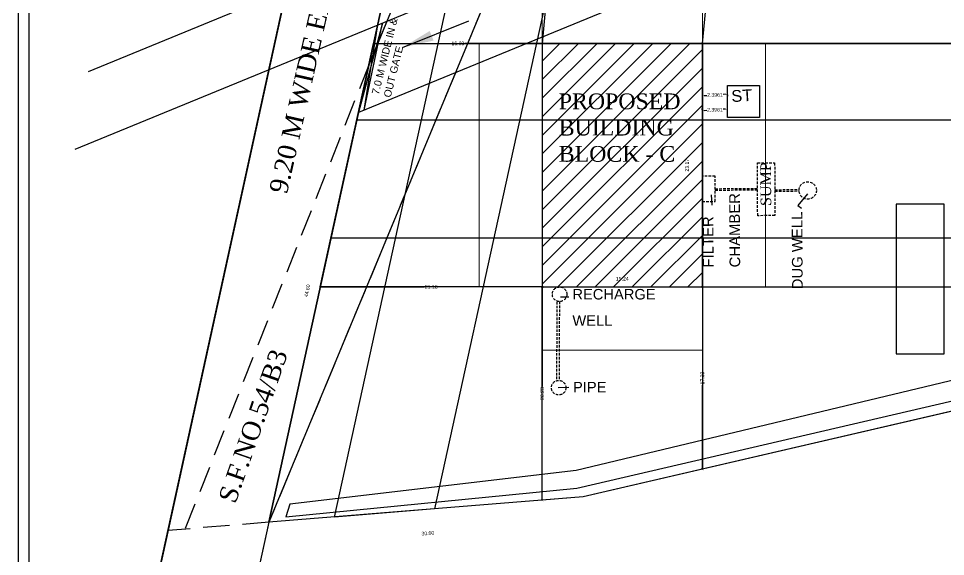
# Model space of a CAD drawing. Header units: metres. Extents: x 7359 to 7957, y 2407 to 2751.
# Drawn here: x 7359.3 to 7447.5, y 2456 to 2507.2 of the extents above; entities that cross this region are included whole.
import ezdxf

# ---------------------------------------------------------------- set-up
doc = ezdxf.new("R2010")
doc.units = ezdxf.units.M
doc.header["$MEASUREMENT"] = 0
doc.linetypes.add('DASHED2', pattern=[0.375, 0.25, -0.125])
for name, color, linetype in [('BLK_2_LVL_0_SIDE_SETBACK1', 171, 'Continuous'), ('BLK_3_LVL_0_BLDG_FOOT_PRINT', 1, 'Continuous'), ('BLK_3_LVL_0_FRONT_SETBACK', 2, 'Continuous'), ('BLK_3_LVL_0_REAR_SETBACK', 11, 'Continuous'), ('BLK_3_LVL_0_SIDE_SETBACK1', 171, 'Continuous'), ('BLK_3_LVL_0_SIDE_SETBACK2', 102, 'Continuous'), ('BLK_4_LVL_0_FRONT_SETBACK', 2, 'Continuous'), ('DISTANCE_BLK', 238, 'Continuous'), ('PLOT_BOUNDARY', 70, 'Continuous'), ('PLOT_BOUNDARY_DEDUCT', 70, 'Continuous'), ('ROAD_WIDTH', 7, 'Continuous'), ('RWH', 130, 'Continuous'), ('SEPTIC_TANK', 146, 'Continuous'), ('SEPTIC_TANK_1', 146, 'Continuous'), ('SOLAR_PANEL', 3, 'Continuous'), ('SURRENDER_ROAD_WIDTH', 2, 'Continuous')]:
    doc.layers.add(name, color=color, linetype=linetype)
for name, color, linetype, lineweight in [('BLK_3_INTERNAL_VEHICULAR_ACCESS', 161, 'Continuous', 0), ('DIST_CL_ROAD', 7, 'Continuous', 0), ('NOTIFIED_ROAD', 183, 'Continuous', 13)]:
    doc.layers.add(name, color=color, linetype=linetype, lineweight=lineweight)
doc.styles.get("Standard").update_dxf_attribs({"font": 'arial.ttf', "height": 0.35})
doc.linetypes.add('POWER', pattern='A,5,-0.2,[131,ltypeshp.shx,S=0.2,R=0,X=-0.2,Y=0],-0.4,[131,ltypeshp.shx,S=0.2,R=180,X=0.2,Y=0],-0.4,[131,ltypeshp.shx,S=0.2,R=0,X=-0.2,Y=0],-0.4,[131,ltypeshp.shx,S=0.2,R=180,X=0.2,Y=0],-0.4,[131,ltypeshp.shx,S=0.2,R=0,X=-0.2,Y=0],-0.4,[131,ltypeshp.shx,S=0.2,R=180,X=0.2,Y=0],-0.2', length=7.4)
doc.dimstyles.new('Copy(2) of Standard', dxfattribs={"dimtxt": 0.3, "dimasz": 0.2, "dimexe": 0.18, "dimexo": 0.0625, "dimgap": 0.09, "dimtad": 0, "dimzin": 0, "dimdsep": 46, "dimtxsty": 'Standard', "dimblk": 'ARCHTICK', "dimcen": 0.09, "dimse1": 1, "dimse2": 1, "dimclrd": 251, "dimclrt": 1, "dimadec": 0, "dimazin": 0, "dimtfac": 1, "dimtofl": 0, "dimtmove": 0, "dimatfit": 3, "dimfxl": 0, "dimtolj": 1, "dimtzin": 0, "dimarcsym": 0})
doc.dimstyles.get("Standard").update_dxf_attribs({"dimtxt": 0.18, "dimasz": 0.18, "dimexe": 0.18, "dimexo": 0.0625, "dimgap": 0.09, "dimtad": 0, "dimtih": 1, "dimtoh": 1, "dimdec": 4, "dimzin": 0, "dimdsep": 46, "dimtxsty": 'Standard', "dimcen": 0.09, "dimadec": 0, "dimazin": 0, "dimtfac": 1, "dimtdec": 4, "dimtofl": 0, "dimtmove": 0, "dimatfit": 3, "dimfxl": 0, "dimtolj": 1, "dimtzin": 0, "dimarcsym": 0})
doc.dimstyles.new('STANDARD$0', dxfattribs={"dimtxt": 0.25, "dimasz": 0.18, "dimexe": 0.15, "dimexo": 0.15, "dimgap": 0.1, "dimtad": 0, "dimzin": 0, "dimdsep": 46, "dimtxsty": 'Standard', "dimblk": 'OBLIQUE', "dimcen": 0.0625, "dimdle": 0.02, "dimadec": 0, "dimazin": 0, "dimtfac": 1, "dimtix": 1, "dimtofl": 0, "dimtmove": 2, "dimatfit": 3, "dimldrblk": 'OBLIQUE', "dimfxl": 0, "dimtolj": 1, "dimtzin": 0, "dimarcsym": 0})

# ---------------------------------------------------------------- blocks, each defined once
blk = doc.blocks.new('*D146')
at = {"layer": 'Defpoints', "color": 0}
for p in [(7488.801, 2479.267), (7489.282, 2477.194), (7413.02, 2461.656)]:
    blk.add_point(p, dxfattribs=at)
at = {"color": 1, "insert": (7451.392, 2468.389), "char_height": 0.35, "attachment_point": 5, "rotation": 13.08271}
blk.add_mtext('\\A1;77.80', dxfattribs=at)
blk = doc.blocks.new('_ArchTick')
at = {"color": 0, "linetype": 'ByBlock', "const_width": 0.15}
blk.add_lwpolyline([(-0.5, -0.5), (0.5, 0.5)], dxfattribs=at)
blk = doc.blocks.new('*D147')
at = {"layer": 'Defpoints', "color": 0}
for p in [(7413.02, 2461.656), (7383.118, 2459.236), (7383.299, 2456.99)]:
    blk.add_point(p, dxfattribs=at)
at = {"color": 1, "insert": (7398.251, 2458.2), "char_height": 0.35, "attachment_point": 5, "rotation": 4.62664}
blk.add_mtext('\\A1;30.00', dxfattribs=at)
blk = doc.blocks.new('*D148')
at = {"layer": 'Defpoints', "color": 0}
for p in [(7420.461, 2629.796), (7391.546, 2503.047), (7392.657, 2502.804)]:
    blk.add_point(p, dxfattribs=at)
at = {"color": 1, "insert": (7405.448, 2566.543), "char_height": 0.35, "attachment_point": 5, "rotation": 77.6502}
blk.add_mtext('\\A1;130.00', dxfattribs=at)
blk = doc.blocks.new('*D160')
at = {"layer": 'Defpoints', "color": 0}
for p in [(7392.657, 2502.804), (7382.007, 2459.479), (7383.118, 2459.236)]:
    blk.add_point(p, dxfattribs=at)
at = {"color": 1, "insert": (7386.777, 2481.263), "char_height": 0.35, "attachment_point": 5, "rotation": 77.6502}
blk.add_mtext('\\A1;44.60', dxfattribs=at)
blk = doc.blocks.new('*D236')
at = {"layer": 'Defpoints', "color": 0}
for p in [(7424.365, 2482.411), (7409.125, 2481.625), (7424.365, 2481.625)]:
    blk.add_point(p, dxfattribs=at)
at = {"color": 0, "insert": (7416.745, 2482.411), "char_height": 0.35, "attachment_point": 5}
blk.add_mtext('\\A1;15.24', dxfattribs=at)
blk = doc.blocks.new('_Oblique')
at = {"color": 0, "lineweight": -2}
blk.add_line((-0.5, -0.5), (0.5, 0.5), dxfattribs=at)
blk = doc.blocks.new('*D237')
at = {"layer": 'Defpoints', "color": 0}
for p in [(7422.908, 2504.795), (7424.365, 2504.795), (7424.365, 2481.625)]:
    blk.add_point(p, dxfattribs=at)
at = {"color": 0, "insert": (7422.908, 2493.21), "char_height": 0.35, "attachment_point": 5, "rotation": 90}
blk.add_mtext('\\A1;23.17', dxfattribs=at)
blk = doc.blocks.new('*D68')
at = {"layer": 'Defpoints', "color": 0, "linetype": 'ByBlock'}
for p in [(7424.368, 2499.822), (7426.761, 2499.959), (7426.761, 2499.959)]:
    blk.add_point(p, dxfattribs=at)
at = {"layer": 'SEPTIC_TANK', "color": 0, "linetype": 'ByBlock', "lineweight": -2}
for p, q in [((7424.372, 2499.759), (7424.379, 2499.642)), ((7424.548, 2499.832), (7424.779, 2499.845)), ((7426.581, 2499.949), (7426.35, 2499.936)), ((7426.764, 2499.897), (7426.771, 2499.78))]:
    blk.add_line(p, q, dxfattribs=at)
at = {"layer": 'SEPTIC_TANK', "color": 0, "linetype": 'ByBlock'}
for points in [[(7424.546, 2499.862), (7424.55, 2499.802), (7424.368, 2499.822)], [(7426.579, 2499.979), (7426.583, 2499.919), (7426.761, 2499.959)]]:
    blk.add_solid(points, dxfattribs=at)
at = {"layer": 'SEPTIC_TANK', "color": 0, "linetype": 'ByBlock', "insert": (7425.565, 2499.89), "char_height": 0.35, "attachment_point": 5}
blk.add_mtext('\\A1;2.3961', dxfattribs=at)
blk = doc.blocks.new('*D69')
at = {"layer": 'Defpoints', "color": 0}
for p in [(7424.365, 2498.412), (7426.757, 2498.549), (7426.757, 2498.549)]:
    blk.add_point(p, dxfattribs=at)
at = {"layer": 'SEPTIC_TANK', "color": 0, "lineweight": -2}
for p, q in [((7424.361, 2498.474), (7424.354, 2498.591)), ((7424.544, 2498.422), (7424.775, 2498.435)), ((7426.577, 2498.539), (7426.346, 2498.526)), ((7426.753, 2498.612), (7426.746, 2498.729))]:
    blk.add_line(p, q, dxfattribs=at)
at = {"layer": 'SEPTIC_TANK', "color": 0}
for points in [[(7424.542, 2498.452), (7424.546, 2498.392), (7424.365, 2498.412)], [(7426.575, 2498.569), (7426.579, 2498.509), (7426.757, 2498.549)]]:
    blk.add_solid(points, dxfattribs=at)
at = {"layer": 'SEPTIC_TANK', "color": 0, "insert": (7425.561, 2498.481), "char_height": 0.35, "attachment_point": 5}
blk.add_mtext('\\A1;2.3961', dxfattribs=at)
blk = doc.blocks.new('*D181')
at = {"color": 251, "lineweight": -2}
for p, q in [((7424.365, 2504.795), (7465.455, 2504.795)), ((7507.905, 2504.795), (7466.815, 2504.795))]:
    blk.add_line(p, q, dxfattribs=at)
at = {"layer": 'Defpoints', "color": 0}
for p in [(7424.365, 2504.795), (7507.905, 2504.795), (7507.905, 2504.795)]:
    blk.add_point(p, dxfattribs=at)
at = {"color": 251, "lineweight": -2, "xscale": 0.2, "yscale": 0.2, "zscale": 0.2, "rotation": 180}
blk.add_blockref('_ArchTick', (7424.365, 2504.795), dxfattribs=at)
at = {"color": 251, "lineweight": -2, "xscale": 0.2, "yscale": 0.2, "zscale": 0.2}
blk.add_blockref('_ArchTick', (7507.905, 2504.795), dxfattribs=at)
at = {"color": 1, "insert": (7466.135, 2504.795), "char_height": 0.35, "attachment_point": 5}
blk.add_mtext('\\A1;83.54', dxfattribs=at)
blk = doc.blocks.new('*D182')
at = {"color": 251, "lineweight": -2}
for p, q in [((7424.365, 2481.625), (7466.133, 2481.625)), ((7509.262, 2481.625), (7467.494, 2481.625))]:
    blk.add_line(p, q, dxfattribs=at)
at = {"layer": 'Defpoints', "color": 0}
for p in [(7424.365, 2481.625), (7509.262, 2481.625), (7509.262, 2481.625)]:
    blk.add_point(p, dxfattribs=at)
at = {"color": 251, "lineweight": -2, "xscale": 0.2, "yscale": 0.2, "zscale": 0.2, "rotation": 180}
blk.add_blockref('_ArchTick', (7424.365, 2481.625), dxfattribs=at)
at = {"color": 251, "lineweight": -2, "xscale": 0.2, "yscale": 0.2, "zscale": 0.2}
blk.add_blockref('_ArchTick', (7509.262, 2481.625), dxfattribs=at)
at = {"color": 1, "insert": (7466.813, 2481.625), "char_height": 0.35, "attachment_point": 5}
blk.add_mtext('\\A1;84.90', dxfattribs=at)
blk = doc.blocks.new('*D183')
at = {"color": 251, "lineweight": -2}
for p, q in [((7424.365, 2481.625), (7424.365, 2473.623)), ((7424.365, 2464.293), (7424.365, 2472.295))]:
    blk.add_line(p, q, dxfattribs=at)
at = {"layer": 'Defpoints', "color": 0}
for p in [(7424.365, 2481.625), (7424.365, 2464.293), (7424.365, 2464.293)]:
    blk.add_point(p, dxfattribs=at)
at = {"color": 251, "lineweight": -2, "xscale": 0.2, "yscale": 0.2, "zscale": 0.2}
for p, rotation in [((7424.365, 2481.625), 90), ((7424.365, 2464.293), 270)]:
    blk.add_blockref('_ArchTick', p, dxfattribs=dict(at, rotation=rotation))
at = {"color": 1, "insert": (7424.365, 2472.959), "char_height": 0.35, "attachment_point": 5, "rotation": 90}
blk.add_mtext('\\A1;17.33', dxfattribs=at)
blk = doc.blocks.new('*D184')
at = {"color": 251, "lineweight": -2}
for p, q in [((7409.125, 2481.625), (7409.125, 2472.167)), ((7409.125, 2461.341), (7409.125, 2470.799))]:
    blk.add_line(p, q, dxfattribs=at)
at = {"layer": 'Defpoints', "color": 0}
for p in [(7409.125, 2481.625), (7409.125, 2461.341), (7409.125, 2461.341)]:
    blk.add_point(p, dxfattribs=at)
at = {"color": 251, "lineweight": -2, "xscale": 0.2, "yscale": 0.2, "zscale": 0.2}
for p, rotation in [((7409.125, 2481.625), 90), ((7409.125, 2461.341), 270)]:
    blk.add_blockref('_ArchTick', p, dxfattribs=dict(at, rotation=rotation))
at = {"color": 1, "insert": (7409.125, 2471.483), "char_height": 0.35, "attachment_point": 5, "rotation": 90}
blk.add_mtext('\\A1;20.28', dxfattribs=at)
blk = doc.blocks.new('*D185')
at = {"color": 251, "lineweight": -2}
for p, q in [((7388.02, 2481.625), (7397.889, 2481.625)), ((7409.125, 2481.625), (7399.255, 2481.625))]:
    blk.add_line(p, q, dxfattribs=at)
at = {"layer": 'Defpoints', "color": 0}
for p in [(7388.02, 2481.625), (7388.02, 2481.625), (7409.125, 2481.625)]:
    blk.add_point(p, dxfattribs=at)
at = {"color": 251, "lineweight": -2, "xscale": 0.2, "yscale": 0.2, "zscale": 0.2, "rotation": 180}
blk.add_blockref('_ArchTick', (7388.02, 2481.625), dxfattribs=at)
at = {"color": 251, "lineweight": -2, "xscale": 0.2, "yscale": 0.2, "zscale": 0.2}
blk.add_blockref('_ArchTick', (7409.125, 2481.625), dxfattribs=at)
at = {"color": 1, "insert": (7398.572, 2481.625), "char_height": 0.35, "attachment_point": 5}
blk.add_mtext('\\A1;21.10', dxfattribs=at)
blk = doc.blocks.new('*D186')
at = {"color": 251, "lineweight": -2}
for p, q in [((7393.093, 2504.795), (7400.444, 2504.795)), ((7409.125, 2504.795), (7401.773, 2504.795))]:
    blk.add_line(p, q, dxfattribs=at)
at = {"layer": 'Defpoints', "color": 0}
for p in [(7393.093, 2504.795), (7393.093, 2504.795), (7409.125, 2504.795)]:
    blk.add_point(p, dxfattribs=at)
at = {"color": 251, "lineweight": -2, "xscale": 0.2, "yscale": 0.2, "zscale": 0.2, "rotation": 180}
blk.add_blockref('_ArchTick', (7393.093, 2504.795), dxfattribs=at)
at = {"color": 251, "lineweight": -2, "xscale": 0.2, "yscale": 0.2, "zscale": 0.2}
blk.add_blockref('_ArchTick', (7409.125, 2504.795), dxfattribs=at)
at = {"color": 1, "insert": (7401.109, 2504.795), "char_height": 0.35, "attachment_point": 5}
blk.add_mtext('\\A1;16.03', dxfattribs=at)

msp = doc.modelspace()

# ---------------------------------------------------------------- hatches: boundary and pattern name
h = msp.add_hatch()
h.set_pattern_fill('ANSI31', color=256, scale=10)
h.set_pattern_definition([(45, (-5522.026, -1926.8459), (-0.88388348, 0.88388348), [])])
h.paths.add_polyline_path([(7424.36451, 2504.79496), (7409.12451, 2504.79496), (7409.12451, 2481.62496), (7424.36451, 2481.62496)])
h.paths.add_polyline_path([(7416.03043, 2482.04763), (7417.429, 2482.04763), (7417.429, 2482.76888), (7416.03043, 2482.76888)], flags=24)
h.paths.add_polyline_path([(7423.27099, 2492.51462), (7423.27099, 2493.91319), (7422.54974, 2493.91319), (7422.54974, 2492.51462)], flags=24)
h.paths.add_polyline_path([(7410.2933, 2492.67967), (7422.36738, 2492.67967), (7422.36738, 2500.88244), (7410.2933, 2500.88244)], flags=24)

# ---------------------------------------------------------------- linework, layer by layer
at = {"linetype": 'DASHED2', "ltscale": 10}
for p, q in [((7472.79968, 2675.23198), (7383.11767, 2459.23627)), ((7446.44115, 2631.78413), (7392.6567, 2502.80423)), ((7392.6567, 2502.80423), (7375.14374, 2458.59098)), ((7383.11767, 2459.23627), (7373.52986, 2458.46037))]:
    msp.add_line(p, q, dxfattribs=at)
for p, q in [((7507.76617, 2545.90676), (7391.656, 2498.2337)), ((7393.92328, 2506.73167), (7391.656, 2498.2337)), ((7392.18845, 2498.45232), (7393.92328, 2506.73167)), ((7392.18845, 2498.45232), (7393.47642, 2506.5482)), ((7488.80056, 2479.26676), (7413.01992, 2461.65615)), ((7413.01992, 2461.65615), (7383.11767, 2459.23627))]:
    msp.add_line(p, q)
at = {"linetype": 'DASHED2'}
for p, q in [((7425.59071, 2490.9734), (7429.61488, 2490.99375)), ((7425.59142, 2490.8404), (7429.61556, 2490.86075)), ((7431.25527, 2490.87704), (7433.56324, 2490.88871)), ((7431.25595, 2490.74404), (7433.5615, 2490.7557)), ((7410.52697, 2480.21845), (7410.48832, 2472.70504)), ((7410.76523, 2480.23911), (7410.72664, 2472.73438))]:
    msp.add_line(p, q, dxfattribs=at)
for points in [[(7359.30838, 2411.45082), (7359.30838, 2735.45082), (7582.50838, 2735.45082), (7582.50838, 2411.45082)], [(7360.30838, 2412.45082), (7360.30838, 2734.45082), (7581.50838, 2734.45082), (7581.50838, 2412.45082)], [(7409.12451, 2481.62496), (7424.36451, 2481.62496), (7424.36451, 2504.79496), (7409.12451, 2504.79496)]]:
    msp.add_lwpolyline(points, close=True)
for points in [[(7416.91628, 2706.71267), (7428.04217, 2664.42165), (7420.46103, 2629.79604), (7383.11767, 2459.23627), (7375.32744, 2423.65566)], [(7408.25654, 2703.46914), (7418.58103, 2664.22433), (7411.47392, 2631.76373), (7374.13056, 2461.20397), (7366.44678, 2426.10955)]]:
    msp.add_lwpolyline(points)
at = {"linetype": 'POWER', "ltscale": 3}
for points in [[(7365.96913, 2502.10619), (7522.59164, 2566.413)], [(7364.6906, 2494.72918), (7523.88508, 2560.092)]]:
    msp.add_lwpolyline(points, dxfattribs=at)
at = {"linetype": 'DASHED2'}
for points in [[(7429.6282, 2488.40464), (7429.60239, 2493.41958), (7431.24213, 2493.42831), (7431.26795, 2488.41338)], [(7425.59716, 2489.76357), (7425.58437, 2492.16399), (7424.35173, 2492.15742), (7424.36451, 2489.757)]]:
    msp.add_lwpolyline(points, close=True, dxfattribs=at)
for centre, radius in [((7434.38753, 2490.81141), 0.82791), ((7410.78135, 2480.93194), 0.69302), ((7410.6909, 2472.04228), 0.69302)]:
    msp.add_circle(centre, radius, dxfattribs=at)
at = {"layer": 'BLK_2_LVL_0_SIDE_SETBACK1', "color": 171}
msp.add_lwpolyline([(7420.02144, 2599.73512), (7428.94994, 2597.78026), (7398.89588, 2460.51314), (7389.37059, 2459.7423)], close=True, dxfattribs=at)
at = {"layer": 'BLK_3_INTERNAL_VEHICULAR_ACCESS', "color": 171}
for points in [[(7409.12451, 2504.79496), (7424.36451, 2504.79496), (7424.36451, 2510.79496), (7409.12451, 2510.79496)], [(7409.12451, 2504.79496), (7409.12451, 2481.62496), (7403.12451, 2481.62496), (7403.12451, 2504.79496)], [(7424.36451, 2504.79496), (7424.36451, 2481.62496), (7430.36451, 2481.62496), (7430.36451, 2504.79496)], [(7409.12451, 2481.62496), (7424.36451, 2481.62496), (7424.36451, 2475.62496), (7409.12451, 2475.62496)]]:
    msp.add_lwpolyline(points, close=True, dxfattribs=at)
at = {"layer": 'BLK_3_LVL_0_BLDG_FOOT_PRINT', "color": 1}
msp.add_lwpolyline([(7409.12451, 2481.62496), (7424.36451, 2481.62496), (7424.36451, 2504.79496), (7409.12451, 2504.79496)], close=True, dxfattribs=at)
at = {"layer": 'BLK_3_LVL_0_FRONT_SETBACK', "color": 2}
msp.add_lwpolyline([(7409.12451, 2504.79496), (7409.12451, 2481.62496), (7388.01958, 2481.62496), (7393.09256, 2504.79496)], close=True, dxfattribs=at)
at = {"layer": 'BLK_3_LVL_0_REAR_SETBACK', "color": 11}
msp.add_lwpolyline([(7424.36451, 2504.79496), (7424.36451, 2481.62496), (7509.26238, 2481.62496), (7507.90473, 2504.79496)], close=True, dxfattribs=at)
at = {"layer": 'BLK_3_LVL_0_SIDE_SETBACK1', "color": 171}
msp.add_lwpolyline([(7409.12451, 2481.62496), (7424.36451, 2481.62496), (7424.36451, 2464.29251), (7413.01992, 2461.65615), (7409.12451, 2461.34091)], close=True, dxfattribs=at)
at = {"layer": 'BLK_3_LVL_0_SIDE_SETBACK2', "color": 102}
msp.add_lwpolyline([(7409.12451, 2504.79496), (7424.36451, 2504.79496), (7436.44625, 2631.01929), (7420.46103, 2629.79604)], close=True, dxfattribs=at)
at = {"layer": 'BLK_4_LVL_0_FRONT_SETBACK', "color": 2}
msp.add_lwpolyline([(7495.38385, 2497.53406), (7495.38385, 2486.25406), (7389.03311, 2486.25406), (7391.50281, 2497.53406)], close=True, dxfattribs=at)
at = {"layer": 'DIST_CL_ROAD', "color": 1}
msp.add_lwpolyline([(7408.77096, 2701.51378), (7417.66821, 2703.85447), (7428.04217, 2664.42165), (7420.46103, 2629.79604), (7383.11767, 2459.23627), (7376.16427, 2427.47773), (7367.17716, 2429.44542), (7418.58103, 2664.22433)], close=True, dxfattribs=at)
at = {"layer": 'DISTANCE_BLK', "color": 238}
msp.add_lwpolyline([(7409.12451, 2481.62496), (7424.36451, 2481.62496), (7424.36451, 2504.79496), (7409.12451, 2504.79496)], close=True, dxfattribs=at)
at = {"layer": 'NOTIFIED_ROAD', "color": 1}
msp.add_lwpolyline([(7408.77096, 2701.51378), (7417.66821, 2703.85447), (7428.04217, 2664.42165), (7420.46103, 2629.79604), (7383.11767, 2459.23627), (7376.16427, 2427.47773), (7367.17716, 2429.44542), (7418.58103, 2664.22433)], close=True, dxfattribs=at)
at = {"layer": 'PLOT_BOUNDARY', "linetype": 'ByBlock'}
msp.add_lwpolyline([(7420.46103, 2629.79604), (7450.57299, 2632.10032), (7453.6742, 2650.23709), (7466.94514, 2682.62354), (7478.70501, 2689.45475), (7474.75369, 2679.93813), (7472.79968, 2675.23198), (7490.78653, 2680.70128), (7488.80056, 2668.86676), (7512.53938, 2658.76187), (7516.41043, 2651.53311), (7515.60672, 2634.73822), (7514.95731, 2621.16786), (7506.35882, 2531.17772), (7509.40056, 2479.26676), (7488.80056, 2479.26676), (7413.01992, 2461.65615), (7383.11767, 2459.23627)], close=True, dxfattribs=at)
at = {"layer": 'PLOT_BOUNDARY_DEDUCT', "color": 70, "ltscale": 0.3}
msp.add_lwpolyline([(7383.11767, 2459.23627), (7392.6567, 2502.80423), (7446.44115, 2631.78413), (7450.57299, 2632.10032), (7453.6742, 2650.23709), (7466.94514, 2682.62354), (7478.70501, 2689.45475), (7474.79369, 2680.03447), (7472.79968, 2675.23198), (7455.98656, 2634.73822)], close=True, dxfattribs=at)
at = {"layer": 'ROAD_WIDTH', "color": 1}
msp.add_lwpolyline([(7408.77096, 2701.51378), (7417.66821, 2703.85447), (7428.04217, 2664.42165), (7420.46103, 2629.79604), (7383.11767, 2459.23627), (7376.16427, 2427.47773), (7367.17716, 2429.44542), (7418.58103, 2664.22433)], close=True, dxfattribs=at)
at = {"layer": 'RWH', "ltscale": 400}
msp.add_lwpolyline([(7385.11888, 2460.95002), (7384.7517, 2459.74722), (7412.42011, 2462.48008), (7487.82487, 2480.01145), (7487.82487, 2482.24038), (7412.34559, 2464.17158), (7385.11888, 2460.95002)], dxfattribs=at)
at = {"layer": 'SEPTIC_TANK_1', "linetype": 'ByBlock'}
msp.add_lwpolyline([(7426.76058, 2497.73453), (7426.76058, 2500.78453), (7429.81058, 2500.78453), (7429.81058, 2497.73453), (7426.76058, 2497.73453)], dxfattribs=at)
at = {"layer": 'SOLAR_PANEL', "color": 3}
msp.add_lwpolyline([(7442.80635, 2475.26886), (7447.36463, 2475.26886), (7447.36463, 2489.51329), (7442.80635, 2489.51329)], close=True, dxfattribs=at)
at = {"layer": 'SURRENDER_ROAD_WIDTH'}
msp.add_lwpolyline([(7408.77096, 2701.51378), (7417.66821, 2703.85447), (7428.04217, 2664.42165), (7420.46103, 2629.79604), (7383.11767, 2459.23627), (7376.16427, 2427.47773), (7367.17716, 2429.44542), (7418.58103, 2664.22433)], close=True, dxfattribs=at)

# ---------------------------------------------------------------- texts
at = {"char_height": 1.75, "attachment_point": 1}
for s, width, insert, rotation in [('{\\fTimes New Roman|b0|i0|c0|p18;9.20 M WIDE EXISTING PANCHAYAT ROAD}', 64.3689342, (7383.12932, 2490.79071), 77.2491738), ('{\\fTimes New Roman|b0|i0|c0|p18;S.F.NO.54/B3}', 12.0345321, (7378.27997, 2461.50979), 70.7316951)]:
    msp.add_mtext_dynamic_manual_height_columns(s, width=width, gutter_width=1, heights=[0], dxfattribs=dict(at, insert=insert, rotation=rotation))
at = {"insert": (7392.89379, 2500.04458), "char_height": 0.7, "width": 7.4315099, "attachment_point": 1, "rotation": 75.972716}
msp.add_mtext('7.0 M WIDE IN & OUT GATE', dxfattribs=at)
at = {"insert": (7410.70507, 2500.03376), "char_height": 1.5, "attachment_point": 1}
msp.add_mtext_dynamic_manual_height_columns('{\\fTimes New Roman|b0|i0|c0|p18;PROPOSED BUILDING\\PBLOCK - C}', width=12.0345321, gutter_width=1, heights=[0], dxfattribs=at)
at = {"ltscale": 3, "insert": (7427.08678, 2500.329), "char_height": 1.117944, "width": 1.3683144, "attachment_point": 1, "rotation": 3.2928345}
msp.add_mtext('ST', dxfattribs=at)
at = {"char_height": 1.0125, "width": 7.7683516, "attachment_point": 1, "rotation": 90.3052318, "line_spacing_factor": 1.5}
for s, insert in [('{\\fTimes New Roman|b0|i0|c0|p18;\\W5.14032; \\W1;SUMP}', (7429.91582, 2487.35625)), ('FILTER CHAMBER', (7424.42242, 2483.46994)), ('{\\W0.686999; }DUG WELL', (7432.90356, 2481.12558))]:
    msp.add_mtext(s, dxfattribs=dict(at, insert=insert))
at = {"char_height": 1, "width": 5.7543345, "attachment_point": 1, "line_spacing_factor": 1.5}
for s, insert in [('\\pt7;RECHARGE WELL', (7412.00082, 2481.43399)), ('PIPE', (7412.05568, 2472.59852))]:
    msp.add_mtext(s, dxfattribs=dict(at, insert=insert))

# ---------------------------------------------------------------- dimensions: what is measured, and where the dimension line sits
for p1, p2, distance, dimstyle, override, picture, middle in [((7420.46103, 2629.79604), (7392.6567, 2502.80423), -1.13685, 'Copy(2) of Standard', {"dimtxt": 1.8, "dimpost": '\\X', "dimsd1": 1, "dimsd2": 1}, '*D148', (7405.44832, 2566.54329)), ((7409.12451, 2504.79496), (7393.09256, 2504.79496), 0, 'Copy(2) of Standard', {"dimtxt": 1, "dimpost": '\\X'}, '*D186', (7401.10854, 2504.79496)), ((7424.36451, 2481.62496), (7424.36451, 2504.79496), 1.45653, 'STANDARD$0', {"dimtxt": 1, "dimse1": 1, "dimse2": 1, "dimsd1": 1, "dimsd2": 1}, '*D237', (7422.90798, 2493.20996)), ((7424.36451, 2504.79496), (7507.90473, 2504.79496), 0, 'Copy(2) of Standard', {"dimtxt": 1, "dimpost": '\\X'}, '*D181', (7466.13462, 2504.79496)), ((7409.12451, 2481.62496), (7424.36451, 2481.62496), 0.7858, 'STANDARD$0', {"dimtxt": 1, "dimse1": 1, "dimse2": 1, "dimsd1": 1, "dimsd2": 1}, '*D236', (7416.74451, 2482.41076)), ((7409.12451, 2481.62496), (7388.01958, 2481.62496), 0, 'Copy(2) of Standard', {"dimtxt": 1, "dimpost": '\\X'}, '*D185', (7398.57205, 2481.62496)), ((7409.12451, 2481.62496), (7409.12451, 2461.34091), 0, 'Copy(2) of Standard', {"dimtxt": 1, "dimpost": '\\X'}, '*D184', (7409.12451, 2471.48294)), ((7424.36451, 2481.62496), (7424.36451, 2464.29251), 0, 'Copy(2) of Standard', {"dimtxt": 1, "dimpost": '\\X'}, '*D183', (7424.36451, 2472.95874)), ((7424.36451, 2481.62496), (7509.26238, 2481.62496), 0, 'Copy(2) of Standard', {"dimtxt": 1, "dimpost": '\\X'}, '*D182', (7466.81345, 2481.62496)), ((7413.01992, 2461.65615), (7488.80056, 2479.26676), -2.12765, 'Copy(2) of Standard', {"dimtxt": 1.8, "dimpost": '\\X', "dimsd1": 1, "dimsd2": 1}, '*D146', (7451.39185, 2468.38903)), ((7413.01992, 2461.65615), (7383.11767, 2459.23627), 2.25315, 'Copy(2) of Standard', {"dimtxt": 1.8, "dimpost": '\\X', "dimsd1": 1, "dimsd2": 1}, '*D147', (7398.25054, 2458.2004))]:
    dim = msp.add_aligned_dim(p1=p1, p2=p2, distance=distance, dimstyle=dimstyle, override=override)
    dim.commit()
    dim.dimension.update_dxf_attribs({"geometry": picture, "text_midpoint": middle})
dim = msp.add_linear_dim(base=(7382.00713, 2459.47942), p1=(7392.6567, 2502.80423), p2=(7383.11767, 2459.23627), angle=77.6502026, dimstyle='Copy(2) of Standard', override={"dimtxt": 1.8, "dimpost": '\\X', "dimsd1": 1, "dimsd2": 1})
dim.commit()
dim.dimension.update_dxf_attribs({"geometry": '*D160', "text_midpoint": (7386.77664, 2481.2634)})
at = {"layer": 'SEPTIC_TANK', "color": 1, "linetype": 'ByBlock'}
dim = msp.add_aligned_dim(p1=(7424.36847, 2499.8216), p2=(7426.76058, 2499.95923), distance=0, dimstyle='Standard', dxfattribs=at)
dim.commit()
dim.dimension.update_dxf_attribs({"geometry": '*D68', "text_midpoint": (7425.56453, 2499.89041)})
at = {"layer": 'SEPTIC_TANK', "color": 2}
dim = msp.add_aligned_dim(p1=(7424.36451, 2498.41174), p2=(7426.75663, 2498.54936), distance=0, dimstyle='Standard', dxfattribs=at)
dim.commit()
dim.dimension.update_dxf_attribs({"geometry": '*D69', "text_midpoint": (7425.56057, 2498.48055)})

# ---------------------------------------------------------------- leaders
for points, dimstyle, override in [([(7395.82616, 2504.4009), (7402.1407, 2506.93838)], 'Copy(2) of Standard', {"dimasz": 3}), ([(7425.21153, 2490.38115), (7425.27928, 2489.41414)], 'Standard', {"dimtxt": 0.4, "dimgap": 0.09, "dimtad": 0, "dimfxl": 0.15, "dimfxlon": 1}), ([(7434.35414, 2490.4914), (7433.43209, 2489.38976), (7433.78846, 2489.13622)], 'Standard', {"dimtxt": 0.4, "dimgap": 0.09, "dimtad": 0, "dimfxl": 0.15, "dimfxlon": 1}), ([(7410.86669, 2480.69795), (7411.67275, 2480.68973)], 'Standard', {"dimtxt": 0.4, "dimgap": 0.09, "dimtad": 0, "dimfxl": 0.15, "dimfxlon": 1}), ([(7410.64119, 2472.04791), (7411.64618, 2472.0787)], 'Standard', {"dimtxt": 0.4, "dimgap": 0.09, "dimtad": 0, "dimfxl": 0.15, "dimfxlon": 1})]:
    msp.add_leader(points, dimstyle=dimstyle, override=override)

doc.saveas('drawing.dxf')
